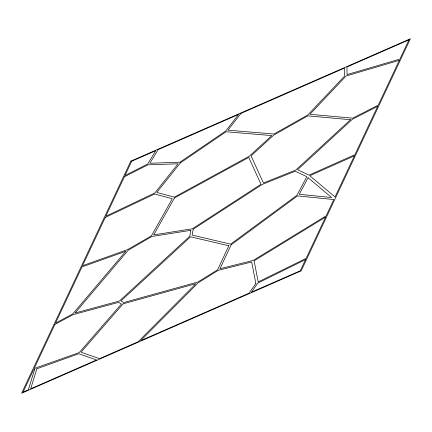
<?xml version="1.0" encoding="UTF-8"?>
<svg xmlns="http://www.w3.org/2000/svg" width="432" height="432" viewBox="0 0 432 432"><rect width="100%" height="100%" fill="white"/><g stroke="black" fill="none" stroke-linecap="round" stroke-linejoin="round"><path stroke-width="0.65" d="M190.782 230.326L189.772 236.234L119.416 301.018L75.06 313L128.245 250.193L151.929 236.477L190.782 230.326M193.158 229.23L192.154 235.073L230.618 244.156L296.924 195.28L306.85 176.699L295.25 171.234L262.305 184.41L193.158 229.23M34.587 369.549L28.35 389.81L23.047 392.132L33.545 369.83L34.587 369.549M36.844 368.804L30.694 388.789L96.59 359.942L78.77 353.743L36.844 368.804M228.83 245.803L217.636 269.773L197.861 282.031L123.73 302.551L120.944 300.926L190.609 236.779L228.83 245.803M231.136 244.831L219.98 268.726L253.114 260.48L326.171 215.789L333.817 199.535L297.502 195.912L231.136 244.831M130.82 161.136L21.6 393.25L301.18 270.864L410.4 38.75L130.82 161.136M54.902 324.443L34.15 368.545L79.218 352.561L121.408 304.031L118.562 302.373L73.084 314.658L54.902 324.443M81.961 266.938L55.49 323.19L72.76 313.902L125.798 251.273L81.961 266.938M105.241 217.463L82.539 265.712L127.71 249.566L151.438 235.823L172.276 198.742L154.651 193.995L105.241 217.463M124.389 176.774L105.813 216.248L154.796 192.985L178.07 163.798L147.906 164.83L124.389 176.774M131.701 161.233L124.967 175.549L147.69 164.003L155.779 150.692L131.701 161.233M305.559 259.583L300.299 270.767L251.408 292.172L257.828 283.057L305.559 259.583M325.539 217.123L306.131 258.363L258.212 281.929L254.102 260.825L325.539 217.123M354.364 155.871L335.016 196.987L309.814 175.727L354.364 155.871M377.649 106.38L354.931 154.661L308.999 175.133L297.567 169.744L352.485 119.2L377.649 106.38M399.319 60.34L378.227 105.154L352.706 118.152L309.911 114.296L346.183 75.967L399.319 60.34M408.953 39.868L399.913 59.071L347.069 74.612L346.934 67.014L408.953 39.868M308.097 177.709L299.236 194.303L331.598 197.532L308.097 177.709M174.458 198.002L153.716 234.9L192.348 228.782L260.998 184.286L248.773 157.421L174.458 198.002M158.123 149.666L149.872 163.247L179.896 162.221L225.72 131.004L238.615 114.431L158.123 149.666M255.868 283.516L249.043 293.204L140.702 340.632L198.293 282.722L218.354 270.286L251.672 261.992L255.868 283.516M241.013 113.384L227.956 130.167L273.969 134.023L307.822 114.939L344.677 75.994L344.531 68.067L241.013 113.384M180.344 162.918L156.8 192.44L174.301 197.149L249.296 156.2L271.814 135.594L226.082 131.755L180.344 162.918M123.093 303.842L81.032 352.22L99.527 358.657L138.121 341.761L195.853 283.705L123.093 303.842M350.492 119.713L295.844 170.008L263.417 182.984L251.078 155.882L273.872 135.016L307.832 115.868L350.492 119.713"/></g></svg>
